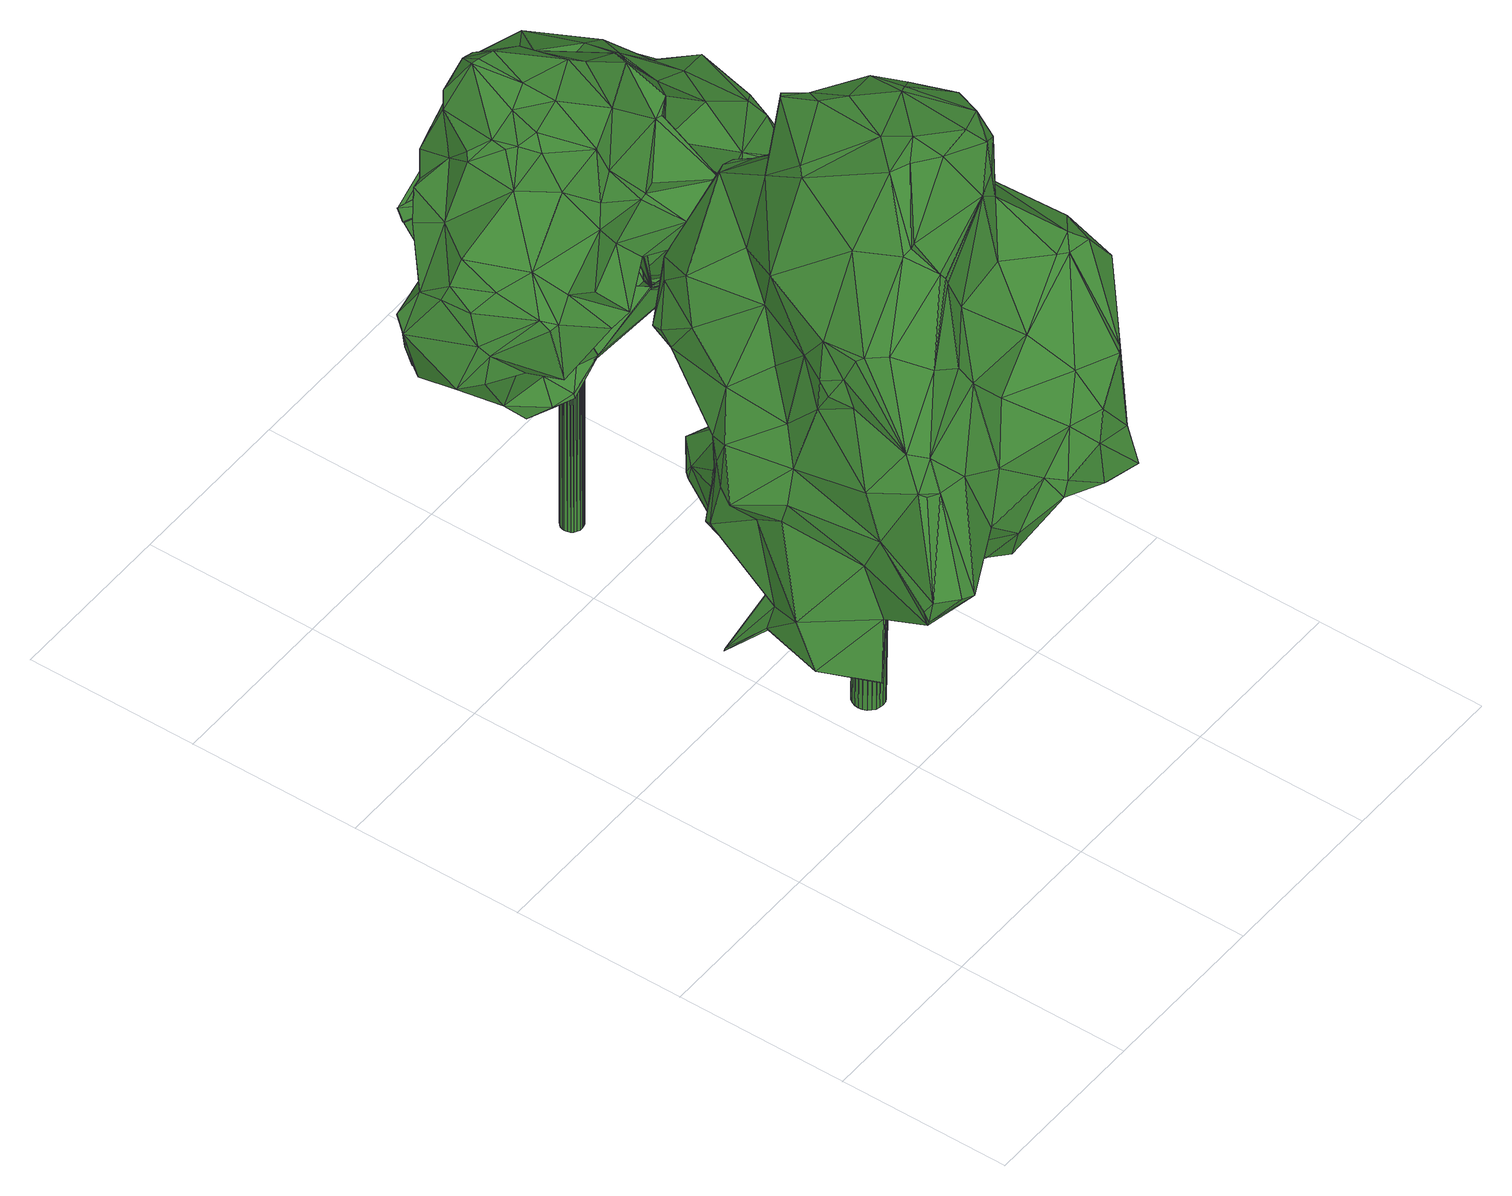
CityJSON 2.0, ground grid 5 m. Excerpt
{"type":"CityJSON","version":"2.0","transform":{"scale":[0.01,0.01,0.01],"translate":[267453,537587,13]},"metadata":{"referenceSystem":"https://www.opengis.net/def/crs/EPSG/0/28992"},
"CityObjects":{
"tree1":{"type":"SolitaryVegetationObject","attributes":{"gtid":93,"crown_width_m":12.43,"crown_median_z":24.94,"crown_r50_m":0.398,"crown_porosity":0.889,"trunk_H_m":11.71,"trunk_DBH_m":0.895,"trunk_radius_m":0.448,"trunk_base_height_m":13.23,"original_gtid":"93"},"geometry":[{"type":"Solid","lod":"3","boundaries":[[[[0,1,2]],[[3,4,5]],[[6,7,8]],[[9,10,11]],[[12,13,14]],[[15,16,17]],[[18,19,20]],[[21,22,23]],[[24,25,26]],[[27,28,29]],[[30,31,32]],[[33,34,35]],[[23,36,21]],[[37,38,39]],[[27,40,28]],[[41,42,43]],[[44,45,46]],[[47,48,49]],[[50,51,52]],[[42,41,16]],[[15,42,16]],[[53,54,51]],[[51,54,55]],[[56,57,58]],[[59,60,6]],[[61,62,63]],[[64,65,66]],[[67,41,68]],[[69,70,71]],[[56,44,72]],[[36,73,7]],[[34,33,74]],[[75,76,77]],[[24,78,25]],[[79,80,81]],[[82,83,84]],[[51,50,53]],[[55,30,52]],[[55,52,51]],[[85,86,87]],[[88,89,3]],[[90,42,15]],[[91,7,6]],[[44,92,45]],[[93,88,3]],[[57,94,95]],[[57,95,96]],[[97,98,99]],[[100,101,102]],[[103,6,60]],[[104,105,106]],[[70,107,108]],[[88,109,89]],[[110,89,109]],[[71,70,111]],[[93,3,112]],[[113,74,114]],[[33,35,115]],[[116,34,117]],[[84,83,61]],[[62,61,83]],[[7,91,36]],[[49,118,47]],[[119,66,90]],[[53,76,75]],[[120,73,45]],[[121,122,123]],[[124,125,126]],[[23,22,45]],[[90,15,119]],[[91,6,103]],[[123,127,128]],[[71,111,115]],[[46,22,21]],[[129,76,130]],[[131,25,132]],[[16,133,134]],[[124,17,125]],[[17,124,15]],[[21,135,46]],[[25,136,137]],[[36,91,138]],[[23,45,73]],[[139,140,141]],[[140,142,141]],[[108,143,144]],[[145,146,147]],[[46,45,22]],[[23,73,36]],[[148,123,122]],[[7,73,120]],[[7,120,8]],[[149,59,8]],[[149,8,120]],[[37,120,45]],[[150,151,152]],[[6,8,59]],[[153,143,108]],[[126,154,155]],[[154,156,155]],[[149,114,59]],[[157,150,152]],[[158,59,114]],[[159,160,161]],[[129,162,49]],[[163,116,121]],[[113,114,149]],[[160,164,161]],[[159,164,160]],[[115,165,33]],[[166,165,115]],[[94,57,167]],[[94,167,168]],[[115,35,163]],[[115,163,71]],[[29,96,27]],[[163,35,116]],[[169,117,170]],[[113,170,117]],[[96,95,27]],[[117,34,113]],[[151,171,152]],[[172,173,174]],[[172,145,173]],[[175,43,42]],[[156,132,155]],[[78,5,176]],[[177,39,178]],[[179,169,180]],[[130,181,162]],[[182,183,151]],[[122,117,169]],[[144,143,60]],[[184,60,143]],[[137,155,132]],[[137,132,25]],[[94,168,95]],[[185,186,187]],[[122,121,116]],[[122,116,117]],[[157,188,150]],[[176,136,78]],[[189,190,191]],[[190,65,64]],[[60,33,165]],[[28,40,192]],[[145,193,194]],[[62,83,86]],[[155,195,196]],[[55,54,153]],[[24,93,112]],[[26,93,24]],[[26,88,93]],[[197,18,20]],[[198,88,26]],[[24,112,5]],[[24,5,78]],[[65,190,189]],[[116,35,34]],[[99,70,69]],[[3,5,112]],[[161,199,200]],[[201,17,193]],[[149,202,113]],[[138,135,21]],[[61,63,203]],[[204,199,161]],[[204,140,199]],[[205,191,190]],[[89,206,3]],[[207,208,209]],[[151,210,171]],[[85,63,86]],[[85,211,63]],[[62,86,63]],[[211,203,63]],[[197,27,18]],[[163,164,71]],[[159,71,164]],[[32,98,212]],[[213,212,98]],[[140,214,199]],[[200,199,214]],[[111,70,144]],[[53,181,76]],[[10,181,215]],[[140,216,142]],[[217,218,219]],[[217,219,220]],[[124,126,155]],[[99,107,70]],[[158,74,33]],[[221,222,223]],[[85,87,195]],[[206,89,224]],[[118,225,47]],[[213,101,106]],[[212,106,67]],[[226,227,162]],[[226,162,10]],[[79,150,188]],[[43,12,228]],[[26,131,198]],[[123,148,127]],[[108,55,153]],[[105,133,16]],[[229,230,231]],[[144,166,111]],[[161,200,159]],[[193,232,233]],[[194,193,233]],[[144,70,108]],[[148,179,171]],[[187,186,40]],[[195,234,85]],[[220,222,235]],[[9,226,10]],[[9,236,226]],[[237,238,239]],[[108,107,31]],[[100,133,104]],[[134,133,100]],[[152,179,240]],[[218,241,242]],[[27,197,40]],[[222,243,223]],[[187,40,197]],[[105,104,133]],[[155,137,195]],[[91,184,75]],[[243,216,183]],[[243,222,216]],[[146,194,244]],[[194,146,145]],[[245,58,178]],[[246,178,58]],[[214,159,200]],[[150,81,182]],[[90,65,247]],[[248,203,211]],[[75,138,91]],[[36,138,21]],[[249,147,239]],[[215,11,10]],[[185,250,251]],[[184,143,153]],[[146,244,241]],[[167,252,253]],[[17,16,134]],[[15,124,119]],[[66,119,124]],[[243,183,182]],[[92,245,38]],[[92,38,45]],[[26,25,131]],[[66,65,90]],[[254,255,207]],[[223,182,81]],[[195,87,2]],[[209,256,185]],[[206,256,209]],[[219,218,141]],[[223,81,80]],[[104,106,101]],[[177,178,246]],[[249,239,238]],[[255,208,207]],[[89,110,224]],[[182,151,150]],[[203,255,257]],[[250,197,20]],[[258,82,205]],[[76,181,130]],[[65,189,259]],[[260,13,50]],[[137,234,195]],[[99,69,261]],[[69,159,214]],[[64,1,262]],[[31,107,98]],[[99,98,107]],[[163,210,164]],[[20,19,231]],[[14,260,228]],[[128,163,123]],[[122,179,148]],[[213,106,212]],[[20,231,230]],[[166,60,165]],[[260,50,52]],[[180,263,29]],[[4,208,264]],[[265,261,214]],[[102,261,265]],[[77,135,75]],[[75,135,138]],[[217,220,266]],[[265,267,102]],[[265,214,140]],[[102,267,100]],[[177,246,170]],[[227,49,162]],[[227,118,49]],[[209,208,4]],[[18,27,168]],[[95,168,27]],[[44,135,72]],[[77,49,268]],[[178,39,38]],[[178,38,245]],[[203,248,255]],[[269,186,157]],[[188,157,186]],[[45,38,37]],[[172,270,193]],[[193,145,172]],[[224,110,80]],[[224,80,79]],[[224,79,188]],[[169,179,122]],[[157,180,269]],[[30,32,271]],[[52,30,271]],[[131,132,198]],[[12,11,215]],[[247,42,90]],[[193,17,232]],[[184,153,54]],[[126,125,154]],[[50,13,53]],[[181,53,13]],[[221,235,222]],[[170,246,169]],[[260,271,68]],[[52,271,260]],[[166,115,111]],[[166,144,60]],[[10,162,181]],[[269,180,29]],[[248,234,255]],[[249,110,109]],[[249,80,110]],[[255,254,257]],[[146,217,266]],[[235,266,220]],[[176,5,264]],[[30,55,31]],[[235,237,266]],[[130,162,129]],[[108,31,55]],[[83,272,86]],[[247,9,11]],[[139,265,140]],[[41,43,68]],[[129,49,77]],[[228,12,14]],[[77,76,129]],[[139,267,265]],[[184,54,75]],[[84,61,273]],[[84,273,229]],[[242,139,141]],[[206,224,185]],[[185,274,209]],[[174,109,88]],[[97,99,261]],[[214,261,69]],[[97,261,102]],[[19,252,48]],[[41,67,105]],[[41,105,16]],[[190,64,262]],[[106,105,67]],[[97,101,213]],[[71,159,69]],[[104,101,100]],[[97,102,101]],[[259,189,226]],[[103,60,184]],[[151,183,275]],[[151,275,210]],[[183,216,275]],[[262,1,0]],[[96,58,57]],[[276,124,155]],[[86,272,87]],[[2,87,272]],[[272,0,2]],[[134,233,232]],[[134,232,17]],[[213,98,97]],[[277,226,189]],[[277,189,118]],[[19,253,252]],[[0,272,258]],[[179,152,171]],[[59,158,60]],[[4,264,5]],[[231,19,278]],[[229,231,278]],[[246,58,96]],[[66,124,276]],[[279,257,254]],[[234,208,255]],[[230,279,20]],[[230,257,279]],[[264,208,176]],[[1,196,2]],[[176,208,137]],[[234,137,208]],[[152,240,157]],[[233,267,244]],[[168,167,253]],[[168,253,18]],[[18,253,19]],[[247,236,9]],[[233,134,100]],[[100,267,233]],[[233,244,194]],[[68,43,228]],[[212,271,32]],[[67,271,212]],[[68,271,67]],[[274,254,209]],[[109,147,249]],[[249,221,80]],[[150,79,81]],[[267,241,244]],[[182,223,243]],[[172,280,270]],[[92,44,56]],[[215,13,12]],[[198,270,280]],[[193,270,201]],[[68,228,260]],[[145,147,109]],[[154,201,270]],[[80,221,223]],[[217,241,218]],[[217,146,241]],[[44,46,135]],[[139,241,267]],[[31,98,32]],[[66,196,64]],[[1,64,196]],[[276,155,196]],[[2,196,195]],[[49,48,268]],[[72,268,56]],[[158,114,74]],[[206,209,4]],[[206,4,3]],[[113,34,74]],[[37,202,120]],[[149,120,202]],[[170,113,202]],[[135,77,72]],[[77,268,72]],[[39,177,202]],[[39,202,37]],[[170,202,177]],[[29,263,96]],[[246,96,263]],[[75,54,53]],[[56,281,57]],[[175,12,43]],[[11,12,175]],[[204,275,140]],[[161,275,204]],[[164,275,161]],[[164,210,275]],[[216,140,275]],[[180,169,263]],[[246,263,169]],[[282,19,48]],[[47,225,282]],[[222,142,216]],[[220,219,142]],[[220,142,222]],[[215,181,13]],[[219,141,142]],[[185,187,250]],[[250,20,274]],[[274,251,250]],[[245,92,56]],[[25,78,136]],[[270,283,154]],[[145,109,173]],[[172,198,280]],[[172,174,198]],[[174,173,109]],[[201,154,17]],[[17,154,125]],[[270,132,283]],[[188,284,224]],[[91,103,184]],[[197,250,187]],[[66,276,196]],[[85,234,211]],[[211,234,248]],[[154,283,156]],[[132,156,283]],[[174,88,198]],[[0,258,190]],[[190,262,0]],[[163,121,123]],[[28,192,269]],[[28,269,29]],[[40,186,192]],[[186,269,192]],[[236,65,226]],[[236,247,65]],[[65,259,226]],[[198,132,270]],[[229,278,84]],[[82,84,278]],[[282,278,19]],[[282,82,278]],[[282,48,47]],[[14,13,260]],[[207,209,254]],[[268,281,56]],[[56,58,245]],[[48,281,268]],[[57,281,167]],[[252,281,48]],[[167,281,252]],[[274,185,251]],[[82,258,83]],[[272,83,258]],[[258,205,190]],[[274,20,279]],[[249,238,221]],[[274,279,254]],[[235,221,238]],[[235,238,237]],[[139,242,241]],[[180,157,240]],[[180,240,179]],[[242,141,218]],[[128,210,163]],[[128,171,210]],[[128,127,171]],[[171,127,148]],[[206,185,256]],[[118,227,277]],[[226,277,227]],[[203,273,61]],[[257,273,203]],[[230,229,273]],[[230,273,257]],[[205,225,191]],[[189,191,225]],[[282,205,82]],[[282,225,205]],[[186,284,188]],[[224,284,185]],[[185,284,186]],[[176,137,136]],[[247,285,42]],[[33,60,158]],[[11,285,247]],[[42,285,175]],[[175,285,11]],[[189,225,118]],[[266,239,146]],[[146,239,147]],[[266,237,239]],[[286,287,288]],[[286,288,289]],[[289,288,290]],[[289,290,291]],[[288,287,292]],[[288,292,290]],[[290,292,293]],[[290,293,291]],[[292,287,294]],[[292,294,293]],[[293,294,295]],[[293,295,291]],[[294,287,296]],[[294,296,295]],[[295,296,297]],[[295,297,291]],[[296,287,298]],[[296,298,297]],[[297,298,299]],[[297,299,291]],[[298,287,300]],[[298,300,299]],[[299,300,301]],[[299,301,291]],[[300,287,302]],[[300,302,301]],[[301,302,303]],[[301,303,291]],[[302,287,304]],[[302,304,303]],[[303,304,305]],[[303,305,291]],[[304,287,306]],[[304,306,305]],[[305,306,307]],[[305,307,291]],[[306,287,308]],[[306,308,307]],[[307,308,309]],[[307,309,291]],[[308,287,310]],[[308,310,309]],[[309,310,311]],[[309,311,291]],[[310,287,312]],[[310,312,311]],[[311,312,313]],[[311,313,291]],[[312,287,314]],[[312,314,313]],[[313,314,315]],[[313,315,291]],[[314,287,316]],[[314,316,315]],[[315,316,317]],[[315,317,291]],[[316,287,318]],[[316,318,317]],[[317,318,319]],[[317,319,291]],[[318,287,320]],[[318,320,319]],[[319,320,321]],[[319,321,291]],[[320,287,322]],[[320,322,321]],[[321,322,323]],[[321,323,291]],[[322,287,324]],[[322,324,323]],[[323,324,325]],[[323,325,291]],[[324,287,326]],[[324,326,325]],[[325,326,327]],[[325,327,291]],[[326,287,328]],[[326,328,327]],[[327,328,329]],[[327,329,291]],[[328,287,330]],[[328,330,329]],[[329,330,331]],[[329,331,291]],[[330,287,332]],[[330,332,331]],[[331,332,333]],[[331,333,291]],[[332,287,334]],[[332,334,333]],[[333,334,335]],[[333,335,291]],[[334,287,286]],[[334,286,335]],[[335,286,289]],[[335,289,291]]]]}]},
"tree2":{"type":"SolitaryVegetationObject","attributes":{"gtid":192,"crown_width_m":9.48,"crown_median_z":24.18,"crown_r50_m":0.395,"crown_porosity":0.899,"trunk_H_m":10.87,"trunk_DBH_m":0.631,"trunk_radius_m":0.315,"trunk_base_height_m":13.31,"original_gtid":"192"},"geometry":[{"type":"Solid","lod":"3","boundaries":[[[[336,337,338]],[[339,340,341]],[[342,343,344]],[[345,346,347]],[[348,349,350]],[[351,352,353]],[[339,354,355]],[[356,355,354]],[[357,358,359]],[[360,361,362]],[[360,362,363]],[[364,365,366]],[[367,368,369]],[[370,371,372]],[[362,373,374]],[[375,376,377]],[[378,345,347]],[[379,380,360]],[[358,381,359]],[[375,377,382]],[[375,382,383]],[[384,385,386]],[[387,388,389]],[[390,391,340]],[[392,357,359]],[[393,383,382]],[[394,395,390]],[[388,361,380]],[[360,380,361]],[[396,397,364]],[[398,399,400]],[[401,402,403]],[[404,351,353]],[[405,406,395]],[[400,407,398]],[[367,408,338]],[[382,409,393]],[[410,411,412]],[[370,413,414]],[[415,416,417]],[[418,419,420]],[[421,385,422]],[[353,343,404]],[[394,355,423]],[[394,423,424]],[[425,379,360]],[[426,427,428]],[[429,430,417]],[[386,385,431]],[[432,410,433]],[[412,433,410]],[[434,435,436]],[[434,436,437]],[[371,438,372]],[[439,440,411]],[[415,441,442]],[[443,444,429]],[[445,446,447]],[[443,448,444]],[[449,450,451]],[[452,351,404]],[[407,419,418]],[[384,453,454]],[[455,456,457]],[[417,430,458]],[[398,459,460]],[[398,460,399]],[[461,462,463]],[[464,465,466]],[[467,465,464]],[[448,443,466]],[[468,402,367]],[[469,470,471]],[[472,431,385]],[[457,456,473]],[[437,474,475]],[[367,402,401]],[[476,477,478]],[[385,479,422]],[[480,422,479]],[[343,450,404]],[[342,450,343]],[[450,481,404]],[[482,483,406]],[[484,485,480]],[[486,458,487]],[[338,344,468]],[[452,488,351]],[[489,474,490]],[[468,367,338]],[[344,338,337]],[[491,492,493]],[[491,493,494]],[[491,494,492]],[[459,495,460]],[[496,495,459]],[[444,430,429]],[[399,497,419]],[[399,419,400]],[[498,499,500]],[[371,398,438]],[[359,427,392]],[[501,461,476]],[[405,482,406]],[[405,502,482]],[[503,504,505]],[[476,418,368]],[[476,368,401]],[[371,459,398]],[[506,507,508]],[[366,365,380]],[[509,510,511]],[[512,513,379]],[[501,462,461]],[[400,419,407]],[[514,495,496]],[[444,448,515]],[[444,515,386]],[[516,517,518]],[[440,465,467]],[[409,465,440]],[[407,438,398]],[[447,438,407]],[[511,519,520]],[[507,355,521]],[[522,482,523]],[[522,483,482]],[[376,524,525]],[[485,484,526]],[[527,358,357]],[[528,529,530]],[[450,449,481]],[[531,532,533]],[[426,534,427]],[[336,494,337]],[[466,443,464]],[[429,535,443]],[[458,430,444]],[[429,536,535]],[[433,537,363]],[[433,363,432]],[[464,443,535]],[[464,535,536]],[[538,365,397]],[[431,444,386]],[[377,539,449]],[[540,541,542]],[[543,413,544]],[[506,508,545]],[[380,365,388]],[[538,388,365]],[[500,546,547]],[[500,547,383]],[[477,548,549]],[[371,496,459]],[[550,551,552]],[[440,412,411]],[[553,416,415]],[[451,342,493]],[[451,493,382]],[[396,364,366]],[[554,504,555]],[[528,555,504]],[[556,429,416]],[[556,536,429]],[[417,416,429]],[[377,451,382]],[[424,405,394]],[[424,502,405]],[[350,520,557]],[[556,416,553]],[[415,396,553]],[[558,552,559]],[[560,561,562]],[[563,414,521]],[[564,565,566]],[[458,486,417]],[[415,417,486]],[[518,510,509]],[[560,362,567]],[[409,492,568]],[[480,479,408]],[[569,570,571]],[[462,501,403]],[[572,573,574]],[[531,574,573]],[[575,472,576]],[[462,351,488]],[[463,462,488]],[[577,578,579]],[[580,528,530]],[[476,461,477]],[[581,455,582]],[[515,453,384]],[[515,384,386]],[[571,583,522]],[[584,466,568]],[[585,586,587]],[[505,587,586]],[[588,589,425]],[[516,485,517]],[[472,421,576]],[[514,552,551]],[[340,339,390]],[[385,421,472]],[[507,506,423]],[[550,557,520]],[[348,541,349]],[[336,590,453]],[[338,590,336]],[[452,481,591]],[[404,481,452]],[[388,387,592]],[[573,593,531]],[[594,595,442]],[[394,405,395]],[[505,591,503]],[[488,591,505]],[[452,591,488]],[[514,496,552]],[[496,596,559]],[[597,423,506]],[[598,378,347]],[[598,347,435]],[[599,340,391]],[[599,391,387]],[[560,562,432]],[[410,432,562]],[[467,412,440]],[[530,600,601]],[[427,602,428]],[[447,407,603]],[[435,347,512]],[[381,545,602]],[[604,605,489]],[[366,379,513]],[[545,597,506]],[[517,497,518]],[[606,546,499]],[[484,420,526]],[[350,607,348]],[[359,381,427]],[[483,522,361]],[[549,446,445]],[[409,440,393]],[[521,414,543]],[[608,609,610]],[[445,603,478]],[[428,545,609]],[[597,611,424]],[[423,597,424]],[[579,578,612]],[[383,376,375]],[[437,613,578]],[[490,614,615]],[[438,447,446]],[[481,449,539]],[[616,474,577]],[[542,541,607]],[[565,617,524]],[[618,565,524]],[[474,437,578]],[[442,441,575]],[[617,531,533]],[[410,562,561]],[[410,561,411]],[[482,502,523]],[[619,620,612]],[[621,622,525]],[[438,446,372]],[[569,522,523]],[[449,451,377]],[[519,514,551]],[[450,342,451]],[[591,539,503]],[[463,488,623]],[[518,497,510]],[[338,408,590]],[[369,408,367]],[[540,542,599]],[[604,475,612]],[[545,508,624]],[[507,423,355]],[[625,626,372]],[[613,437,627]],[[563,370,414]],[[571,374,373]],[[455,558,456]],[[604,612,628]],[[629,346,589]],[[422,516,576]],[[421,422,576]],[[498,383,393]],[[428,602,545]],[[363,362,432]],[[531,564,534]],[[355,394,339]],[[395,391,390]],[[364,397,365]],[[590,630,385]],[[339,394,390]],[[496,559,552]],[[470,625,549]],[[470,549,631]],[[549,548,631]],[[465,568,466]],[[632,413,633]],[[632,633,469]],[[350,615,614]],[[470,626,625]],[[477,585,548]],[[374,567,362]],[[509,516,518]],[[573,572,532]],[[607,541,348]],[[490,615,595]],[[418,476,478]],[[630,479,385]],[[590,479,630]],[[497,420,419]],[[517,420,497]],[[403,501,476]],[[403,476,401]],[[511,634,635]],[[636,632,609]],[[498,500,383]],[[447,603,445]],[[629,589,588]],[[509,511,637]],[[509,637,516]],[[607,638,542]],[[339,638,582]],[[361,522,639]],[[566,427,640]],[[566,640,564]],[[583,639,522]],[[587,504,554]],[[505,504,587]],[[556,512,641]],[[408,369,480]],[[432,362,560]],[[464,433,467]],[[428,642,643]],[[531,643,642]],[[531,428,643]],[[415,644,396]],[[645,644,415]],[[366,380,379]],[[389,540,387]],[[439,646,498]],[[439,498,393]],[[344,493,342]],[[538,397,349]],[[596,473,559]],[[439,647,646]],[[561,646,647]],[[556,648,536]],[[556,641,648]],[[574,642,649]],[[418,603,407]],[[478,603,418]],[[434,437,650]],[[550,552,558]],[[543,414,413]],[[382,492,409]],[[632,544,413]],[[525,533,621]],[[569,571,522]],[[646,499,498]],[[516,489,605]],[[534,564,640]],[[534,640,427]],[[530,529,600]],[[538,349,541]],[[538,541,540]],[[521,355,356]],[[494,336,584]],[[614,490,520]],[[350,581,607]],[[638,607,581]],[[401,368,367]],[[415,442,645]],[[565,618,547]],[[361,651,362]],[[639,651,361]],[[393,440,439]],[[549,372,446]],[[549,625,372]],[[471,470,631]],[[467,433,412]],[[433,464,537]],[[536,537,464]],[[537,648,641]],[[536,648,537]],[[480,369,484]],[[356,652,624]],[[516,422,485]],[[420,484,418]],[[368,418,484]],[[368,484,369]],[[351,653,352]],[[624,610,545]],[[652,356,354]],[[346,629,641]],[[582,455,652]],[[627,437,436]],[[627,436,435]],[[601,600,469]],[[471,601,469]],[[654,655,600]],[[543,636,521]],[[507,521,636]],[[589,346,656]],[[346,345,656]],[[544,632,657]],[[636,624,508]],[[540,389,538]],[[653,402,468]],[[602,427,381]],[[636,658,356]],[[636,473,658]],[[570,427,374]],[[571,570,374]],[[374,427,567]],[[358,659,381]],[[660,637,635]],[[361,388,592]],[[361,592,483]],[[567,427,606]],[[389,388,538]],[[616,635,634]],[[646,606,499]],[[507,636,508]],[[356,624,636]],[[337,493,344]],[[494,568,492]],[[588,661,629]],[[448,466,584]],[[448,584,453]],[[505,586,623]],[[582,354,339]],[[453,584,336]],[[623,586,585]],[[525,662,504]],[[588,425,661]],[[557,550,455]],[[581,557,455]],[[531,663,574]],[[642,574,663]],[[642,663,531]],[[558,455,550]],[[545,659,597]],[[381,659,545]],[[517,526,420]],[[650,605,598]],[[434,650,598]],[[512,347,664]],[[560,646,561]],[[567,646,560]],[[590,385,454]],[[384,454,385]],[[453,515,448]],[[453,590,454]],[[525,504,539]],[[481,539,591]],[[376,525,539]],[[557,581,350]],[[350,614,520]],[[520,519,551]],[[638,581,582]],[[540,599,387]],[[492,382,493]],[[514,519,511]],[[550,520,551]],[[545,610,609]],[[572,649,642]],[[606,566,546]],[[427,566,606]],[[631,554,471]],[[460,495,665]],[[514,665,495]],[[477,445,478]],[[569,527,570]],[[666,570,527]],[[477,549,445]],[[638,339,341]],[[585,631,548]],[[465,409,568]],[[590,408,479]],[[608,652,457]],[[641,512,664]],[[641,664,346]],[[553,513,556]],[[512,556,513]],[[667,512,379]],[[396,513,553]],[[366,513,396]],[[665,514,511]],[[397,396,644]],[[397,644,349]],[[645,349,644]],[[350,349,645]],[[525,654,662]],[[510,665,511]],[[460,665,399]],[[510,497,665]],[[399,665,497]],[[376,618,524]],[[636,543,657]],[[576,650,575]],[[537,661,363]],[[646,567,606]],[[605,604,668]],[[428,669,642]],[[572,642,669]],[[636,657,632]],[[544,657,543]],[[387,483,592]],[[669,428,609]],[[584,670,494]],[[568,494,670]],[[568,670,584]],[[425,360,661]],[[435,671,627]],[[345,628,612]],[[575,650,442]],[[594,442,650]],[[651,373,362]],[[411,647,439]],[[561,647,411]],[[533,532,621]],[[572,621,532]],[[580,555,528]],[[554,555,580]],[[660,635,616]],[[427,666,392]],[[570,666,427]],[[574,649,572]],[[523,611,569]],[[527,569,611]],[[502,611,523]],[[424,611,502]],[[527,611,358]],[[666,527,392]],[[392,527,357]],[[559,456,558]],[[485,526,517]],[[554,631,587]],[[631,585,587]],[[601,672,530]],[[601,471,672]],[[673,672,554]],[[530,672,673]],[[530,673,554]],[[471,554,672]],[[511,635,637]],[[480,485,422]],[[525,622,654]],[[655,654,622]],[[621,572,622]],[[572,674,622]],[[675,655,622]],[[674,669,609]],[[572,669,674]],[[675,622,674]],[[600,655,675]],[[674,600,675]],[[674,469,600]],[[653,468,352]],[[617,564,531]],[[565,564,617]],[[463,623,461]],[[571,373,583]],[[425,620,667]],[[589,620,425]],[[511,616,634]],[[520,616,511]],[[577,579,616]],[[525,524,533]],[[533,524,617]],[[486,441,415]],[[490,595,594]],[[537,641,661]],[[629,661,641]],[[426,428,534]],[[472,575,487]],[[431,487,444]],[[458,444,487]],[[472,487,431]],[[579,676,616]],[[521,356,563]],[[563,596,370]],[[608,457,636]],[[457,473,636]],[[489,490,437]],[[594,437,490]],[[650,437,594]],[[435,434,598]],[[609,608,636]],[[494,493,337]],[[674,677,469]],[[632,469,677]],[[609,632,677]],[[609,677,674]],[[455,457,652]],[[600,662,654]],[[667,671,512]],[[512,671,435]],[[520,474,616]],[[664,347,346]],[[678,620,619]],[[620,671,667]],[[468,344,352]],[[620,627,671]],[[678,627,620]],[[608,679,652]],[[624,652,679]],[[379,425,667]],[[620,656,612]],[[589,656,620]],[[475,474,489]],[[462,653,351]],[[403,653,462]],[[520,490,474]],[[662,600,529]],[[653,403,402]],[[376,539,377]],[[528,504,662]],[[580,530,554]],[[532,593,573]],[[637,489,516]],[[542,340,599]],[[579,612,475]],[[475,660,579]],[[516,605,576]],[[437,475,604]],[[650,576,605]],[[437,604,489]],[[475,489,660]],[[660,489,637]],[[395,406,391]],[[406,483,391]],[[387,391,483]],[[356,658,563]],[[678,619,612]],[[360,363,661]],[[612,656,345]],[[413,370,633]],[[383,547,618]],[[383,618,376]],[[353,352,343]],[[344,343,352]],[[473,456,559]],[[633,626,469]],[[469,626,470]],[[639,373,651]],[[583,373,639]],[[662,529,528]],[[604,628,668]],[[605,668,598]],[[598,668,628]],[[487,575,441]],[[487,441,486]],[[474,578,577]],[[503,539,504]],[[652,354,582]],[[345,378,628]],[[598,628,378]],[[499,546,500]],[[616,676,660]],[[579,660,676]],[[531,534,428]],[[611,597,680]],[[659,358,680]],[[659,680,597]],[[611,680,358]],[[542,341,340]],[[638,341,542]],[[477,623,585]],[[477,461,623]],[[532,531,593]],[[505,623,488]],[[566,565,547]],[[566,547,546]],[[612,578,678]],[[678,578,627]],[[613,627,578]],[[596,496,681]],[[596,681,370]],[[473,563,658]],[[473,596,563]],[[496,371,681]],[[370,681,371]],[[370,626,633]],[[372,626,370]],[[624,679,610]],[[608,610,679]],[[645,442,595]],[[645,595,350]],[[615,350,595]],[[682,683,684]],[[682,684,685]],[[685,684,686]],[[685,686,687]],[[684,683,688]],[[684,688,686]],[[686,688,689]],[[686,689,687]],[[688,683,690]],[[688,690,689]],[[689,690,691]],[[689,691,687]],[[690,683,692]],[[690,692,691]],[[691,692,693]],[[691,693,687]],[[692,683,694]],[[692,694,693]],[[693,694,695]],[[693,695,687]],[[694,683,696]],[[694,696,695]],[[695,696,697]],[[695,697,687]],[[696,683,698]],[[696,698,697]],[[697,698,699]],[[697,699,687]],[[698,683,700]],[[698,700,699]],[[699,700,701]],[[699,701,687]],[[700,683,702]],[[700,702,701]],[[701,702,703]],[[701,703,687]],[[702,683,704]],[[702,704,703]],[[703,704,705]],[[703,705,687]],[[704,683,706]],[[704,706,705]],[[705,706,707]],[[705,707,687]],[[706,683,708]],[[706,708,707]],[[707,708,709]],[[707,709,687]],[[708,683,710]],[[708,710,709]],[[709,710,711]],[[709,711,687]],[[710,683,712]],[[710,712,711]],[[711,712,713]],[[711,713,687]],[[712,683,714]],[[712,714,713]],[[713,714,715]],[[713,715,687]],[[714,683,716]],[[714,716,715]],[[715,716,717]],[[715,717,687]],[[716,683,718]],[[716,718,717]],[[717,718,719]],[[717,719,687]],[[718,683,720]],[[718,720,719]],[[719,720,721]],[[719,721,687]],[[720,683,722]],[[720,722,721]],[[721,722,723]],[[721,723,687]],[[722,683,724]],[[722,724,723]],[[723,724,725]],[[723,725,687]],[[724,683,726]],[[724,726,725]],[[725,726,727]],[[725,727,687]],[[726,683,728]],[[726,728,727]],[[727,728,729]],[[727,729,687]],[[728,683,730]],[[728,730,729]],[[729,730,731]],[[729,731,687]],[[730,683,682]],[[730,682,731]],[[731,682,685]],[[731,685,687]]]]}]}
},
"vertices":[
[1057,1164,927],[1035,1002,823],[1043,1009,762],[454,1165,722],[574,1141,788],[552,1254,696],[804,512,1967],[858,584,1989],[772,552,2012],[1170,670,1207],[1140,610,1297],[1073,476,1217],[956,361,1194],[1009,385,1367],[920,314,1238],[981,459,795],[880,258,892],[802,503,736],[626,1181,1438],[830,1277,1385],[642,1145,1273],[917,699,1939],[860,806,1960],[838,780,1991],[522,1206,636],[581,1111,653],[511,1028,583],[413,1218,1461],[350,1172,1455],[326,1087,1540],[868,150,1389],[747,198,1396],[768,128,1286],[465,407,1836],[418,487,1889],[262,413,1708],[902,671,1966],[681,846,2029],[676,964,1976],[639,910,2008],[318,1184,1316],[912,239,947],[1004,432,905],[966,290,1063],[837,870,1894],[795,865,1998],[866,814,1939],[947,1056,1442],[914,1079,1478],[963,854,1470],[1035,297,1509],[958,310,1622],[888,164,1387],[1007,414,1603],[936,360,1635],[897,326,1613],[691,985,1766],[662,1124,1662],[604,987,1810],[655,537,2021],[715,460,1879],[1003,1373,982],[1088,1312,931],[1055,1332,868],[991,896,999],[1033,738,1079],[1072,726,833],[863,88,1042],[952,215,1113],[304,214,1371],[455,298,1527],[231,266,1464],[810,879,1710],[789,754,2030],[445,482,1898],[934,625,1679],[974,552,1575],[936,675,1634],[586,1273,627],[148,862,1169],[161,892,919],[106,819,1135],[1085,1261,1209],[1104,1284,942],[1020,1333,1191],[988,1259,718],[1072,1269,846],[1021,1036,739],[385,1039,644],[346,1025,821],[1109,674,866],[872,543,1912],[687,988,1937],[460,1179,668],[634,1169,1653],[602,1175,1658],[556,1155,1678],[579,170,1171],[679,166,1274],[439,206,1296],[534,236,901],[613,134,1096],[491,185,1038],[785,483,1890],[753,218,1001],[795,133,1006],[762,118,1037],[567,294,1388],[702,315,1487],[288,806,752],[183,922,892],[415,314,1602],[460,1185,687],[518,601,2038],[569,576,2042],[326,324,1661],[232,470,1693],[382,617,1861],[962,927,1340],[1088,699,843],[763,745,2041],[225,491,1676],[243,604,1664],[215,520,1601],[950,736,822],[846,741,859],[857,775,822],[201,556,1532],[217,491,1517],[966,642,1530],[974,608,1439],[550,984,610],[565,981,721],[768,290,932],[730,379,935],[860,737,1744],[609,1195,678],[666,1153,757],[917,663,1900],[199,351,958],[74,158,1068],[141,337,929],[136,339,932],[741,432,1645],[564,415,1638],[397,672,691],[227,579,775],[201,692,779],[208,590,1562],[637,617,2059],[142,834,1245],[157,634,1268],[227,703,1328],[871,346,1616],[756,766,823],[914,951,773],[758,959,878],[240,901,1329],[476,496,1882],[216,224,1377],[198,251,1361],[44,119,1190],[1081,667,1337],[195,313,1478],[184,269,1373],[478,400,1815],[485,399,1794],[673,1142,1612],[627,1178,1631],[303,812,1722],[461,831,1927],[212,598,1453],[440,712,705],[408,705,696],[420,801,765],[963,302,1061],[591,1264,664],[486,854,1938],[634,1023,1961],[265,679,1552],[357,868,1544],[1058,552,1354],[64,761,1139],[124,627,1170],[808,490,1784],[436,941,1128],[307,1119,1286],[359,1155,1274],[185,902,1204],[996,961,1181],[1032,999,1115],[1015,1005,1146],[307,1152,1328],[535,561,689],[487,558,709],[951,1005,751],[997,953,805],[461,1166,1288],[538,954,615],[45,133,1117],[111,81,1175],[650,672,684],[603,692,2041],[922,1400,882],[29,136,1162],[968,1097,1183],[375,1040,846],[799,1049,864],[663,1155,760],[569,1054,979],[122,385,1360],[937,1360,804],[739,115,1195],[628,133,1145],[158,75,1155],[1064,452,1257],[143,405,1074],[24,463,766],[80,299,775],[77,300,780],[20,463,769],[127,669,789],[32,532,890],[162,749,1019],[264,953,971],[942,1012,1287],[1144,712,1216],[1030,685,1305],[956,249,1140],[933,1368,1253],[822,1332,1237],[831,1331,1350],[668,526,836],[524,382,886],[894,1275,833],[64,647,775],[1154,698,1195],[7,735,690],[9,736,695],[165,682,779],[311,802,1405],[234,433,867],[161,357,929],[131,650,1096],[329,468,925],[645,1030,1959],[508,978,1812],[1032,622,1003],[907,1323,833],[174,716,787],[462,1147,1272],[575,1032,1255],[722,1150,1461],[682,1183,1463],[744,1135,1085],[864,1253,889],[445,898,873],[831,1303,1131],[1011,1213,1090],[1020,717,1173],[931,222,1350],[375,184,1154],[995,1129,952],[431,979,1619],[629,1165,758],[327,263,1077],[66,644,770],[453,253,944],[794,889,1652],[291,1042,1414],[621,703,709],[862,123,1154],[1067,1183,924],[948,1341,1095],[649,1058,1078],[143,355,1189],[975,937,814],[950,913,1206],[976,1299,1263],[741,1159,1200],[543,747,754],[728,1035,1549],[922,1136,1370],[603,776,827],[272,935,1202],[971,497,987],[670,746,23],[625,745,23],[668,757,24],[660,721,1195],[659,733,1195],[616,720,1194],[663,768,24],[654,743,1195],[656,777,24],[647,753,1195],[647,784,24],[637,759,1195],[636,789,24],[626,764,1195],[624,790,24],[615,765,1195],[612,788,24],[603,763,1195],[602,783,24],[592,759,1195],[593,776,23],[583,751,1195],[586,767,23],[576,742,1194],[582,756,23],[572,731,1194],[580,744,23],[571,719,1194],[582,733,22],[573,708,1194],[587,722,22],[577,697,1193],[594,713,22],[585,688,1193],[603,706,22],[594,681,1193],[614,702,22],[605,677,1193],[626,700,22],[617,676,1193],[638,702,22],[628,677,1193],[648,707,22],[639,682,1194],[657,714,23],[648,689,1194],[664,723,23],[655,699,1194],[668,734,23],[659,710,1194],
[789,1612,1606],[687,1661,1662],[596,1513,1661],[663,1750,709],[813,1799,730],[767,1796,799],[652,1840,1639],[564,1856,1684],[657,1693,1674],[914,1589,1125],[931,1589,1128],[899,1372,1085],[828,1488,864],[967,1389,802],[815,1477,867],[498,1874,1681],[526,1737,1672],[518,1867,1686],[608,1817,731],[634,1881,691],[489,1879,693],[902,2104,844],[795,2132,794],[855,2113,860],[999,1652,861],[992,1706,817],[1012,1797,1025],[1116,1706,1035],[1040,1353,754],[1054,1529,785],[1064,1430,894],[491,1483,1618],[410,1530,1504],[476,1460,1455],[158,1789,906],[99,1629,1004],[98,1791,1102],[879,1854,1059],[876,1889,1071],[769,2026,1405],[739,2026,1381],[742,2025,1439],[931,1388,1183],[1030,1526,898],[1078,1577,822],[780,2113,907],[830,1963,1478],[812,2016,1386],[760,1481,1419],[759,1300,1406],[796,1303,1371],[993,1691,710],[1033,1633,734],[1024,1635,735],[826,1836,699],[971,1749,719],[921,2071,855],[941,1891,1390],[800,1904,666],[864,1885,659],[1031,1350,811],[1037,1353,752],[137,1552,1136],[244,1403,1054],[204,1416,1250],[408,1592,1606],[439,1630,1631],[388,1651,1612],[537,1930,1637],[868,1939,635],[906,1898,645],[199,1445,1274],[524,1469,1525],[954,1806,1439],[1054,1740,1094],[1046,1762,1294],[1050,1763,1296],[229,1883,900],[282,1894,780],[1058,1336,988],[1146,1364,1159],[1132,1335,1166],[261,1514,1352],[230,1409,1256],[310,1438,1279],[680,1293,1320],[652,1324,1327],[643,2000,730],[823,1962,655],[974,1622,877],[747,1915,943],[838,2023,939],[667,1979,991],[1138,1434,1244],[1083,1325,1206],[782,1257,1327],[1109,1737,1048],[1123,1632,1157],[824,1367,1083],[855,1390,1049],[794,1377,1014],[679,1452,1006],[131,1584,1155],[861,1798,1266],[983,1830,1385],[899,1368,1084],[827,1341,992],[1119,1479,1284],[954,1376,1296],[148,1684,1294],[137,1703,1244],[144,1617,1242],[968,1498,1392],[670,1887,1505],[574,1927,1627],[710,1885,1527],[452,1927,1592],[803,1500,1543],[764,1483,1516],[476,1602,876],[370,1613,846],[479,1692,873],[1074,1306,1194],[135,1565,1030],[220,1504,1039],[321,1756,1548],[375,1722,1602],[337,1769,1565],[1152,1646,1321],[1009,1691,1389],[1018,1601,1397],[1072,1726,1323],[531,1639,1663],[337,1867,1068],[232,1819,1204],[265,1783,1238],[767,1245,1305],[309,1743,840],[676,1453,1005],[653,1539,1202],[346,1632,1500],[265,1786,1363],[180,1671,1370],[615,1424,1397],[593,1421,1396],[557,1938,1614],[908,1899,647],[975,1751,720],[463,1452,1376],[548,1465,1252],[1017,1332,1121],[883,1353,1213],[418,1903,1567],[621,1444,1196],[675,1449,1004],[789,1786,1515],[856,1789,1516],[725,1850,1559],[820,1670,1580],[235,1532,1035],[252,1595,844],[379,1356,1155],[805,1942,1239],[884,1989,1192],[850,1995,1203],[371,1678,1598],[864,1954,635],[437,1974,1407],[457,1965,1387],[398,1961,1411],[558,2043,731],[488,1990,692],[513,2004,737],[427,1400,1165],[400,1365,1153],[404,1480,1086],[1033,1415,995],[1071,1410,936],[361,1553,884],[801,1502,1389],[587,1414,1203],[434,1340,1177],[436,1342,1174],[442,1511,880],[490,1478,897],[468,1899,666],[933,1798,773],[895,1916,679],[723,1975,1244],[564,2015,1295],[423,1438,1198],[904,2048,834],[531,1896,1267],[512,1917,1229],[530,1796,1267],[719,1841,1160],[516,1917,1227],[556,1953,1258],[837,1897,1104],[1156,1499,1262],[1205,1550,1182],[1180,1583,1161],[1050,1529,784],[575,1991,1423],[993,1641,754],[927,1539,852],[871,1683,820],[282,1898,781],[299,1942,862],[624,1968,895],[866,2018,1171],[812,2007,1202],[256,1877,1315],[149,1778,1218],[396,1482,820],[398,1486,832],[350,1516,805],[1079,1371,972],[323,1847,1353],[454,1927,1409],[1150,1430,1115],[480,1488,877],[352,1516,802],[303,1561,776],[1054,1795,1056],[1009,1767,1093],[1058,1787,1070],[295,1878,800],[820,1944,1157],[802,2004,1193],[863,2016,1169],[910,1940,1112],[914,1725,1471],[863,1926,706],[887,1984,868],[877,1969,865],[482,1929,1171],[568,1740,1185],[541,1767,1037],[799,1295,1140],[730,1268,1254],[688,1516,941],[716,1505,961],[764,1652,1075],[516,1820,1399],[685,1571,911],[586,1701,811],[794,1838,887],[889,1590,1474],[298,1906,1389],[329,1910,1393],[330,1910,1389],[985,1703,1075],[923,1628,1099],[744,1488,1518],[515,1973,1473],[995,1692,713],[610,1764,1228],[793,1373,1012],[785,1402,970],[268,1724,832],[645,1999,733],[886,1372,1196],[968,1696,743],[478,1931,1173],[380,1759,1124],[753,2086,954],[192,1574,1301],[688,1492,1220],[680,1418,1237],[906,1972,1136],[800,1541,871],[439,1825,950],[542,1970,966],[592,1837,964],[834,1972,666],[834,1622,1096],[738,1466,958],[701,1474,962],[736,1464,954],[553,1657,997],[722,1972,1244],[754,1985,1250],[902,1630,883],[914,1565,888],[503,1951,1218],[428,2048,1130],[367,1846,1473],[570,1889,745],[118,1825,1137],[165,1826,1108],[800,1432,965],[849,1565,1252],[1060,1652,1101],[663,1440,1386],[258,1879,1312],[349,1932,915],[261,1829,1042],[418,1624,1016],[536,1608,1151],[375,1895,845],[563,1454,1214],[726,1626,859],[865,1716,872],[874,1954,1136],[1073,1562,1159],[579,1899,994],[661,1947,977],[974,1369,808],[859,1329,895],[904,1915,1156],[946,1718,1128],[1189,1552,1158],[470,1828,1026],[793,1315,1132],[959,1762,1038],[532,1715,837],[463,1723,1637],[499,1951,1221],[425,2050,1130],[908,1601,1112],[336,1939,858],[313,1853,828],[770,1986,907],[576,1608,1163],[1099,1682,1062],[503,1946,1235],[652,1821,997],[980,1373,1125],[340,1440,1080],[913,2040,850],[995,1511,906],[829,1466,1295],[555,1938,989],[877,1619,1473],[895,1482,888],[370,1681,1302],[348,1777,1380],[419,2025,1098],[417,2027,1100],[694,1707,1020],[384,1875,1054],[777,1567,891],[581,1785,943],[767,1919,732],[241,1699,882],[707,1695,31],[675,1695,31],[705,1703,31],[695,1686,1119],[693,1694,1119],[663,1686,1118],[702,1711,31],[690,1702,1119],[697,1717,31],[685,1708,1119],[691,1722,31],[679,1713,1119],[683,1726,31],[671,1716,1119],[675,1727,31],[663,1717,1118],[667,1725,31],[655,1716,1118],[659,1722,31],[647,1713,1118],[653,1717,31],[641,1708,1118],[648,1711,31],[636,1701,1118],[645,1703,31],[633,1694,1118],[643,1695,31],[632,1686,1118],[645,1687,31],[633,1677,1118],[648,1679,30],[636,1670,1118],[653,1673,30],[641,1663,1118],[659,1668,31],[648,1658,1118],[667,1664,31],[655,1655,1118],[675,1664,31],[663,1654,1118],[683,1665,31],[671,1655,1118],[691,1668,31],[679,1659,1118],[698,1673,31],[686,1664,1118],[702,1679,31],[691,1670,1118],[705,1687,31],[694,1678,1118]
]}
